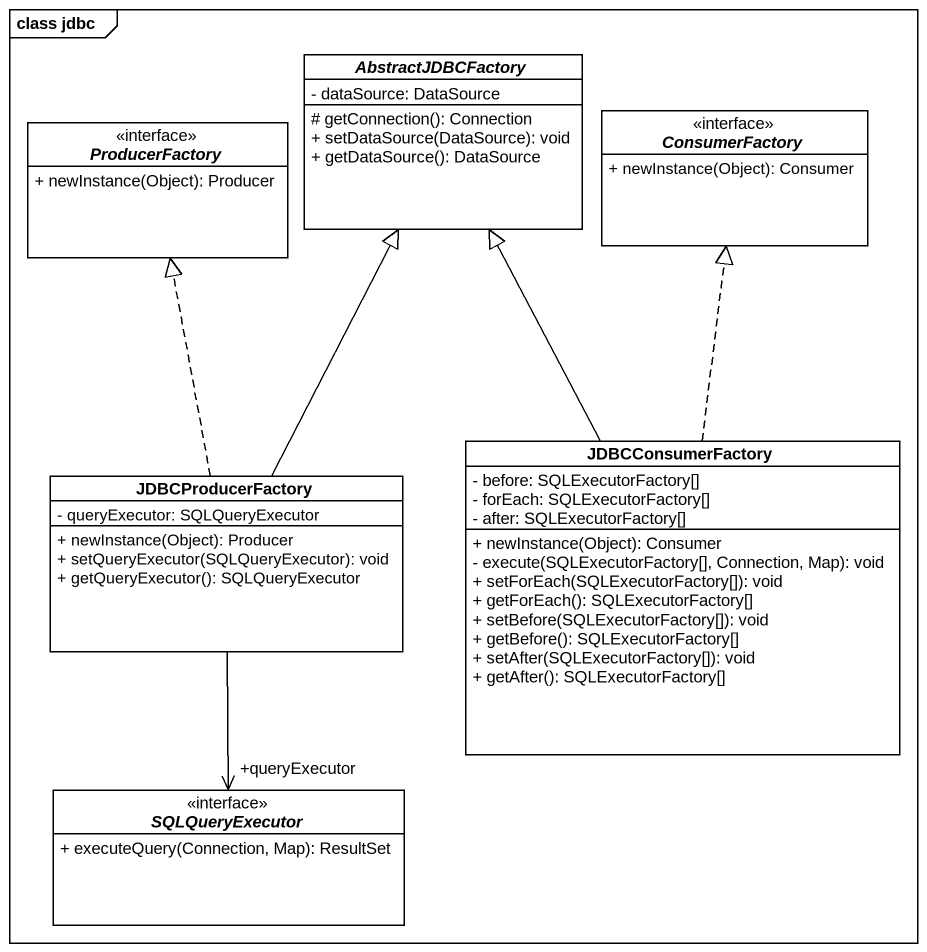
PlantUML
@startuml
mainframe class jdbc
hide circle
hide empty members
skinparam classAttributeIconSize 0
abstract class AbstractJDBCFactory {
  - dataSource: DataSource
  # getConnection(): Connection
  + setDataSource(DataSource): void
  + getDataSource(): DataSource
}
interface ProducerFactory <<interface>> {
  + newInstance(Object): Producer
}
interface ConsumerFactory <<interface>> {
  + newInstance(Object): Consumer
}
class JDBCProducerFactory {
  - queryExecutor: SQLQueryExecutor
  + newInstance(Object): Producer
  + setQueryExecutor(SQLQueryExecutor): void
  + getQueryExecutor(): SQLQueryExecutor
}
class JDBCConsumerFactory {
  - before: SQLExecutorFactory[]
  - forEach: SQLExecutorFactory[]
  - after: SQLExecutorFactory[]
  + newInstance(Object): Consumer
  - execute(SQLExecutorFactory[], Connection, Map): void
  + setForEach(SQLExecutorFactory[]): void
  + getForEach(): SQLExecutorFactory[]
  + setBefore(SQLExecutorFactory[]): void
  + getBefore(): SQLExecutorFactory[]
  + setAfter(SQLExecutorFactory[]): void
  + getAfter(): SQLExecutorFactory[]
}
interface SQLQueryExecutor <<interface>> {
  + executeQuery(Connection, Map): ResultSet
}
JDBCProducerFactory -up-|> AbstractJDBCFactory
JDBCProducerFactory .up.|> ProducerFactory
JDBCProducerFactory --> "+queryExecutor" SQLQueryExecutor
JDBCConsumerFactory -up-|> AbstractJDBCFactory
JDBCConsumerFactory .up.|> ConsumerFactory
@enduml
